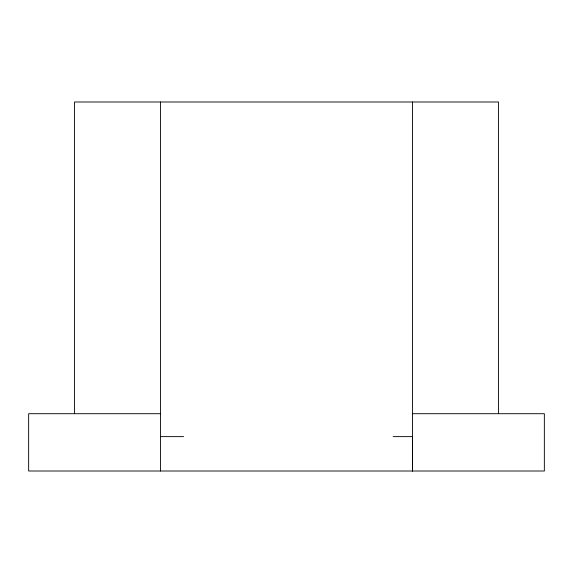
<?xml version="1.0" encoding="UTF-8"?>
<svg xmlns="http://www.w3.org/2000/svg" width="573" height="573" viewBox="0 0 573 573"><rect width="100%" height="100%" fill="white"/><g stroke="black" fill="none" stroke-linecap="round" stroke-linejoin="round"><path stroke-width="0.86" d="M412.56 448.086L412.56 101.994M412.496 436.626L412.424 471.006M160.44 413.706L28.65 413.706L28.65 471.006L544.35 471.006L544.35 413.706L412.56 413.706M160.44 436.626L183.589 436.626M393.142 436.626L412.56 436.626L412.56 471.006M498.51 413.706L498.51 101.994L74.49 101.994L74.49 413.706M160.44 101.994L160.44 471.006"/></g></svg>
